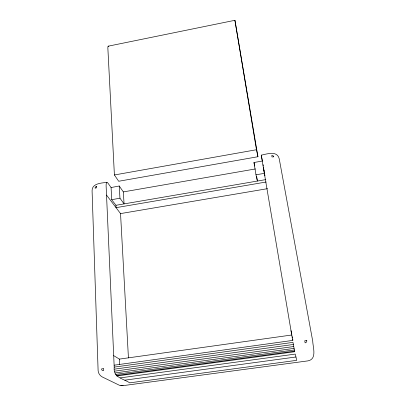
<?xml version="1.0" encoding="UTF-8"?>
<svg xmlns="http://www.w3.org/2000/svg" width="406" height="406" viewBox="0 0 406 406"><rect width="100%" height="100%" fill="white"/><g stroke="black" fill="none" stroke-linecap="round" stroke-linejoin="round"><path stroke-width="0.61" d="M108.189 46.182L234.922 20.3L257.932 156.726L118.689 181.259L114.401 174.971L107.869 48.294A5.511 1.127 77.6 0 1 108.849 46.523M120.293 377.885L295.253 354.088L296.74 360.34L129.763 382.838C122.749 378.382 112.939 377.605 114.208 367.115L106.128 186.126A6.526 1.644 80.1 0 1 107.839 182.969L111.077 187.542L119.247 185.999L123.338 191.911L124.063 203.903L119.948 198.179L119.247 185.999M111.077 187.542L111.696 199.716L119.948 198.179M114.401 174.971L256.47 149.733L257.932 156.726M114.122 365.192L292.67 340.416L261.256 155.158C266.859 154.016 277.384 150.306 279.237 158.858L312.737 341.223C312.889 347.186 317.264 359.198 307.956 360.873L122.627 385.7M106.89 182.39C101.642 183.025 91.888 183.284 92.081 190.84L98.105 370.465C98.211 373.185 99.912 375.672 102.276 376.956L119.242 385.187L120.886 385.685L123.109 385.7M256.612 176.209L257.404 181.051L255.978 174.803L253.973 162.507L262.433 161.025L261.256 155.158M123.338 191.911L255.425 168.947M255.978 174.803L264.524 173.326L264.316 172.098M111.696 199.716L115.964 205.289L265.778 179.614M266.184 182.005L116.055 207.664L115.964 205.289M106.529 195.083L120.541 213.592L267.508 188.673M113.695 355.626L119.384 359.107L292 334.965M114.208 367.115L293.005 342.38L294.69 351.733L116.73 376.017M114.37 369.161L293.365 344.471M114.675 371.15L293.721 346.521M115.096 372.941L294.056 348.394M115.598 374.413L294.34 349.957M116.162 375.464L294.558 351.094M124.901 380.153L295.954 356.991M120.886 385.685L121.435 385.69M291.016 330.672L291.721 333.737M253.973 162.507L254.765 166.018M263.362 167.82L264.468 173.372M264.712 174.605L264.956 175.839M263.058 164.714L263.271 165.947M263.479 167.176L263.687 168.409M263.895 169.637L264.108 170.865M292.305 336.747L292.508 337.934M292.706 339.122L292.909 340.309M256.47 149.733L234.922 20.3M120.541 213.592L128.433 357.909M119.384 359.107L119.658 364.705M96.633 186.359L96.618 187.795L95.055 188.176A1.72 1.467 -35.9 0 1 96.633 186.359M103.337 368.623L101.546 368.922A2.05 1.827 -64.5 0 0 103.489 370.663L103.337 368.623M273.771 156.787L271.995 156.99L271.736 155.549A1.786 1.573 -9.5 0 1 273.771 156.787M306.774 340.527L304.739 340.756L305.109 342.847A2.101 2.015 44 0 0 306.774 340.527"/></g></svg>
